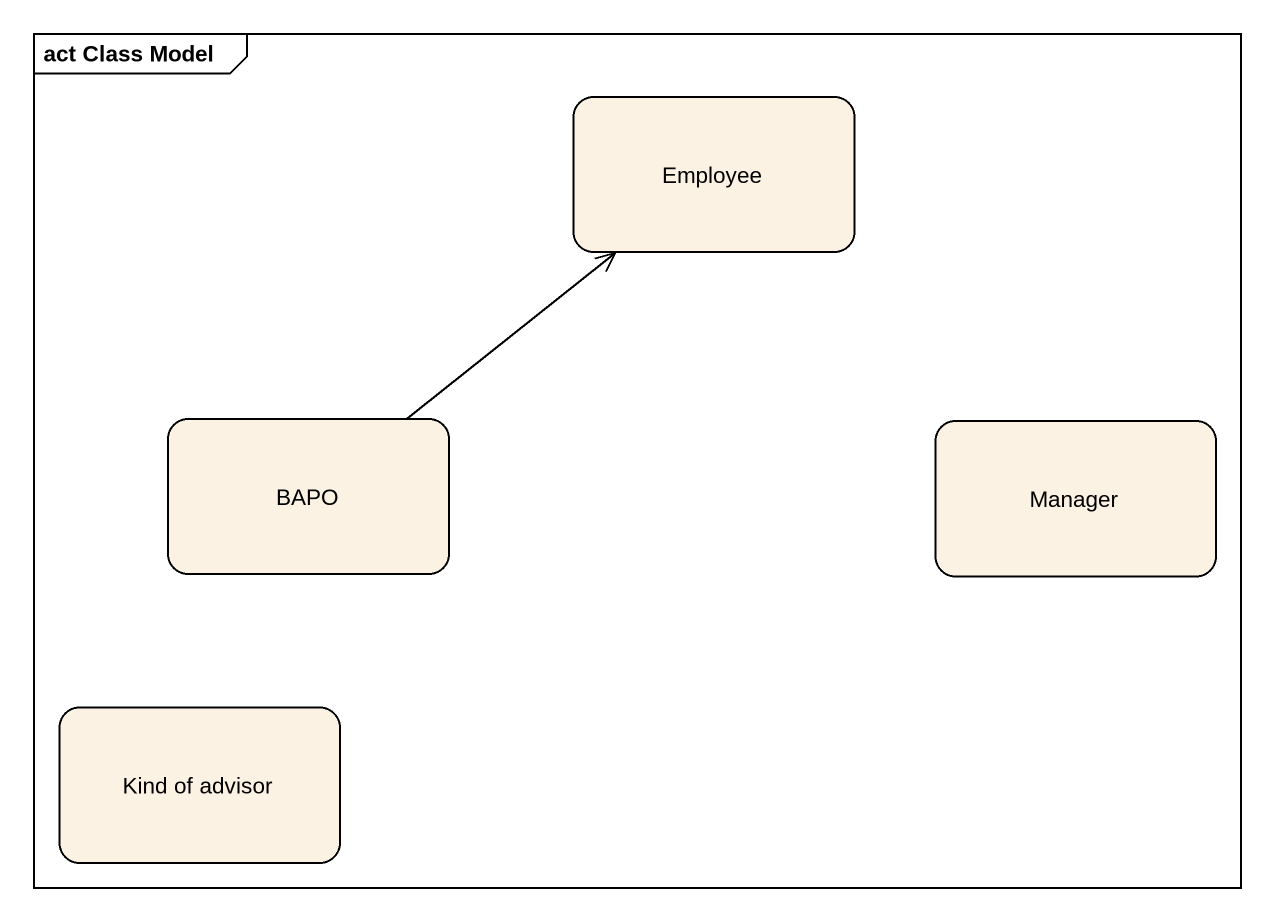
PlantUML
@startuml
mainframe act Class Model
hide empty description
state Employee
state BAPO
state Manager
state "Kind of advisor" as Kind_of_advisor
BAPO -up-> Employee
@enduml
